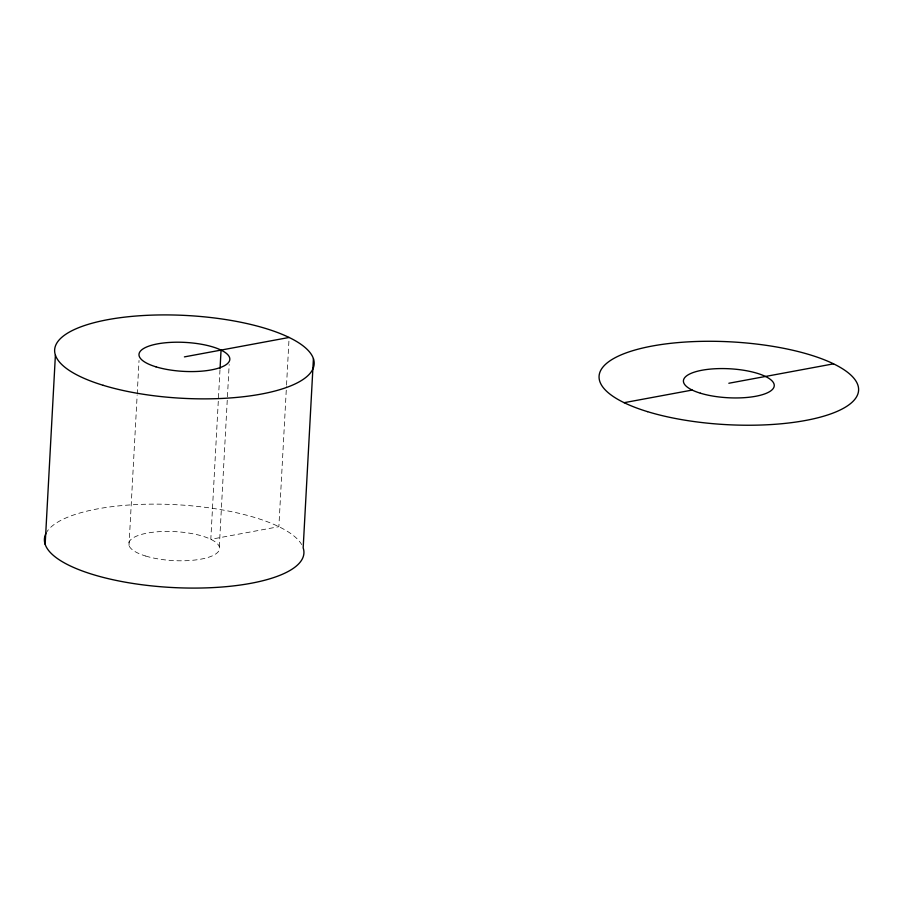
<?xml version="1.0" encoding="UTF-8"?>
<svg xmlns="http://www.w3.org/2000/svg" width="903" height="903" viewBox="0 0 903 903"><rect width="100%" height="100%" fill="white"/><g stroke="black" fill="none" stroke-linecap="round" stroke-linejoin="round"><path stroke-width="0.68" stroke-dasharray="4.51 3.39" d="M129.005 545.48L137.132 395.514M137.211 394.114L139.028 360.466M219.993 369.711L210.805 539.317L278.869 526.686L286.465 386.518M219.316 546.733L229.181 364.519M286.533 385.118L289.118 337.462M45.918 533.526A129.942 41.448 3.1 0 1 171.999 504.506A129.942 41.448 3.1 0 1 301.681 544.611M145.71 556.045A45.477 14.504 3.1 0 0 219.045 550.514A45.477 14.504 3.1 0 0 157.732 531.765A45.477 14.504 3.1 0 0 145.71 556.045"/><path stroke-width="1.35" d="M45.15 544.328L55.399 355.105M220.072 368.311L221.054 350.093M313.42 358.672L303.171 547.895A129.942 41.448 3.1 0 1 171.243 587.458A129.942 41.448 3.1 0 1 45.918 533.526M184.404 356.888L289.118 337.462M624.131 402.682L692.195 390.062M728.834 383.256L833.548 363.841M647.541 411.655A129.942 41.448 3.1 0 0 857.082 395.841A129.942 41.448 3.1 0 0 681.889 342.282A129.942 41.448 3.1 0 0 647.541 411.655M700.389 393.2A45.477 14.504 3.1 0 0 773.724 387.658A45.477 14.504 3.1 0 0 712.411 368.921A45.477 14.504 3.1 0 0 700.389 393.2M155.959 366.832A45.477 14.504 3.1 0 0 229.294 361.29A45.477 14.504 3.1 0 0 167.981 342.553A45.477 14.504 3.1 0 0 155.959 366.832M103.111 385.288A129.942 41.448 3.1 0 0 312.652 369.474A129.942 41.448 3.1 0 0 137.459 315.915A129.942 41.448 3.1 0 0 103.111 385.288"/></g></svg>
